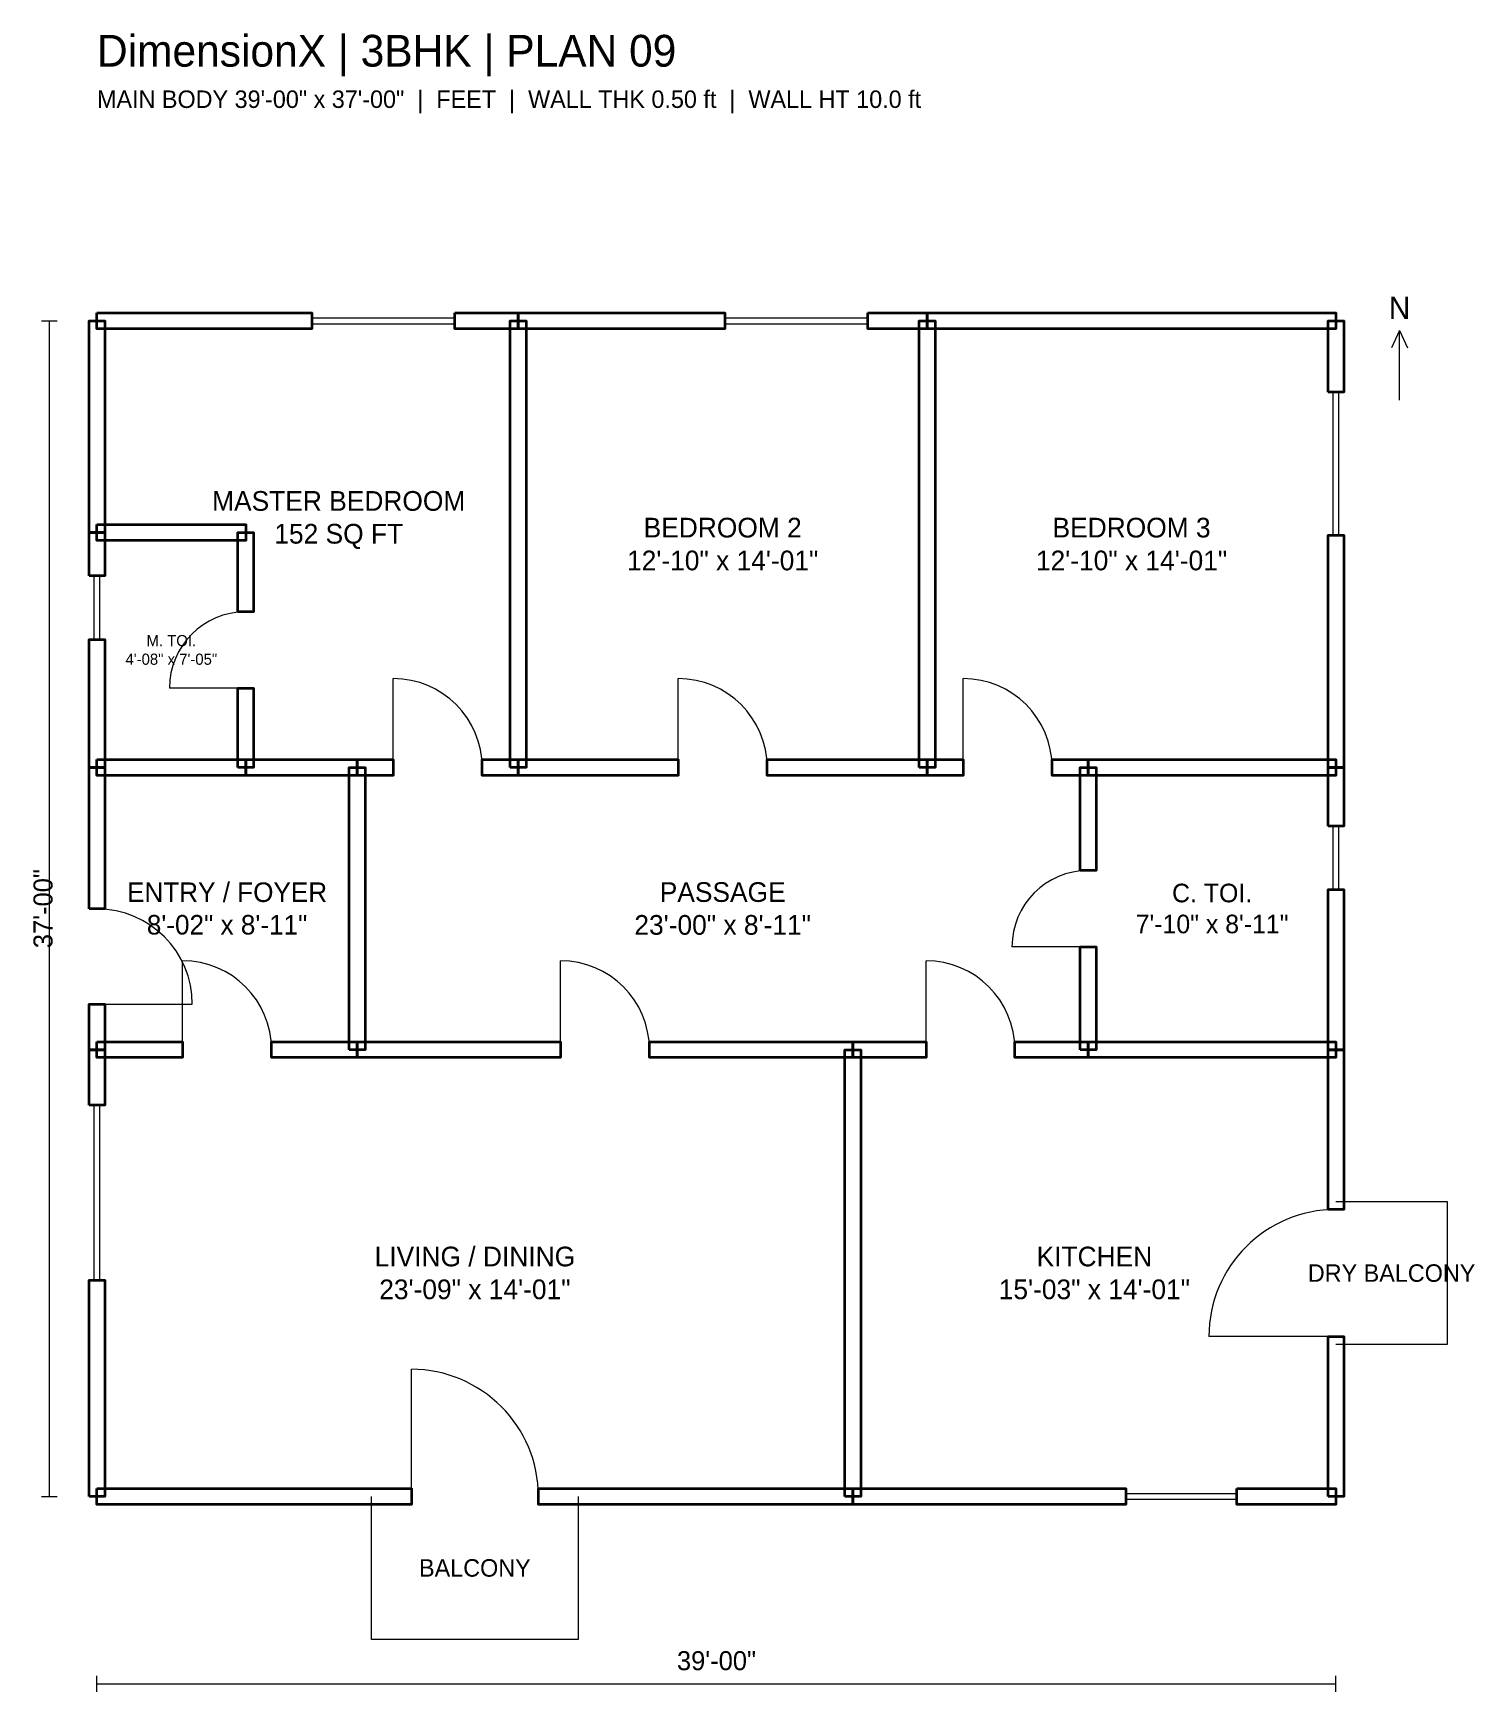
# Model space of a CAD drawing. Header units: feet. Extents: x -2 to 43.4, y -6.2 to 46.1.
import ezdxf
from ezdxf.enums import TextEntityAlignment as Align

# ---------------------------------------------------------------- set-up
doc = ezdxf.new("R2010")
doc.units = ezdxf.units.FT
doc.header["$MEASUREMENT"] = 0
for name, color, linetype, lineweight in [('DX_DIMENSION', 8, 'CONTINUOUS', 9), ('DX_DOOR_SYMBOL', 1, 'CONTINUOUS', 18), ('DX_RAILING', 3, 'CONTINUOUS', 13), ('DX_ROOM_LABEL', 7, 'CONTINUOUS', 13), ('DX_TITLE', 7, 'CONTINUOUS', 18), ('DX_WALL_FACE', 7, 'CONTINUOUS', 35), ('DX_WINDOW_SYMBOL', 4, 'CONTINUOUS', 18)]:
    doc.layers.add(name, color=color, linetype=linetype, lineweight=lineweight)

msp = doc.modelspace()

# ---------------------------------------------------------------- linework, layer by layer
at = {"layer": 'DX_DIMENSION'}
for p, q in [((-1.75, 37), (-1.25, 37)), ((-1.5, 0), (-1.5, 37)), ((41, 36.7), (40.75, 36.15)), ((41, 34.5), (41, 36.7)), ((41, 36.7), (41.25, 36.15)), ((-1.75, 0), (-1.25, 0)), ((0, -6.15), (0, -5.65)), ((39, -6.15), (39, -5.65)), ((0, -5.9), (39, -5.9))]:
    msp.add_line(p, q, dxfattribs=at)
at = {"layer": 'DX_DOOR_SYMBOL'}
for p, q in [((9.325, 22.94), (9.325, 25.74)), ((18.295, 22.94), (18.295, 25.74)), ((27.265, 22.94), (27.265, 25.74)), ((4.68, 25.44), (2.28, 25.44)), ((31.2, 17.3), (28.8, 17.3)), ((2.695, 14.06), (2.695, 16.86)), ((14.59, 14.06), (14.59, 16.86)), ((26.095, 14.06), (26.095, 16.86)), ((0, 15.4904), (3, 15.4904)), ((39, 5.03), (35, 5.03)), ((9.895, 0), (9.895, 4))]:
    msp.add_line(p, q, dxfattribs=at)
for centre, radius, start, end in [((4.68, 25.44), 2.4, 90, 180), ((9.325, 22.94), 2.8, 0, 90), ((18.295, 22.94), 2.8, 0, 90), ((27.265, 22.94), 2.8, 0, 90), ((31.2, 17.3), 2.4, 90, 180), ((0, 15.4904), 3, 0, 90), ((2.695, 14.06), 2.8, 0, 90), ((14.59, 14.06), 2.8, 0, 90), ((26.095, 14.06), 2.8, 0, 90), ((39, 5.03), 4, 90, 180), ((9.895, 0), 4, 0, 90)]:
    msp.add_arc(centre, radius, start, end, dxfattribs=at)
at = {"layer": 'DX_RAILING'}
for p, q in [((39, 9.28), (42.5, 9.28)), ((42.5, 9.28), (42.5, 4.78)), ((42.5, 4.78), (39, 4.78)), ((8.645, -4.5), (8.645, 0)), ((15.145, 0), (15.145, -4.5)), ((15.145, -4.5), (8.645, -4.5))]:
    msp.add_line(p, q, dxfattribs=at)
at = {"layer": 'DX_WALL_FACE'}
for points in [[(0, 37.25), (6.7668, 37.25), (6.7668, 36.75), (0, 36.75)], [(11.2668, 37.25), (13.26, 37.25), (13.26, 36.75), (11.2668, 36.75)], [(13.26, 37.25), (19.7616, 37.25), (19.7616, 36.75), (13.26, 36.75)], [(24.2616, 37.25), (26.13, 37.25), (26.13, 36.75), (24.2616, 36.75)], [(26.13, 37.25), (39, 37.25), (39, 36.75), (26.13, 36.75)], [(-0.25, 30.34), (-0.25, 37), (0.25, 37), (0.25, 30.34)], [(13.01, 22.94), (13.01, 37), (13.51, 37), (13.51, 22.94)], [(25.88, 22.94), (25.88, 37), (26.38, 37), (26.38, 22.94)], [(38.75, 34.7508), (38.75, 37), (39.25, 37), (39.25, 34.7508)], [(-0.25, 28.972), (-0.25, 30.34), (0.25, 30.34), (0.25, 28.972)], [(0, 30.59), (4.68, 30.59), (4.68, 30.09), (0, 30.09)], [(4.43, 27.84), (4.43, 30.34), (4.93, 30.34), (4.93, 27.84)], [(38.75, 22.94), (38.75, 30.2508), (39.25, 30.2508), (39.25, 22.94)], [(-0.25, 22.94), (-0.25, 26.972), (0.25, 26.972), (0.25, 22.94)], [(4.43, 22.94), (4.43, 25.44), (4.93, 25.44), (4.93, 22.94)], [(0, 23.19), (4.68, 23.19), (4.68, 22.69), (0, 22.69)], [(4.68, 23.19), (8.19, 23.19), (8.19, 22.69), (4.68, 22.69)], [(8.19, 23.19), (9.325, 23.19), (9.325, 22.69), (8.19, 22.69)], [(12.125, 23.19), (13.26, 23.19), (13.26, 22.69), (12.125, 22.69)], [(13.26, 23.19), (18.295, 23.19), (18.295, 22.69), (13.26, 22.69)], [(21.095, 23.19), (26.13, 23.19), (26.13, 22.69), (21.095, 22.69)], [(26.13, 23.19), (27.265, 23.19), (27.265, 22.69), (26.13, 22.69)], [(30.065, 23.19), (31.2, 23.19), (31.2, 22.69), (30.065, 22.69)], [(31.2, 23.19), (39, 23.19), (39, 22.69), (31.2, 22.69)], [(-0.25, 18.4904), (-0.25, 22.94), (0.25, 22.94), (0.25, 18.4904)], [(7.94, 14.06), (7.94, 22.94), (8.44, 22.94), (8.44, 14.06)], [(30.95, 19.7), (30.95, 22.94), (31.45, 22.94), (31.45, 19.7)], [(38.75, 21.0984), (38.75, 22.94), (39.25, 22.94), (39.25, 21.0984)], [(38.75, 14.06), (38.75, 19.0984), (39.25, 19.0984), (39.25, 14.06)], [(30.95, 14.06), (30.95, 17.3), (31.45, 17.3), (31.45, 14.06)], [(-0.25, 14.06), (-0.25, 15.4904), (0.25, 15.4904), (0.25, 14.06)], [(0, 14.31), (2.695, 14.31), (2.695, 13.81), (0, 13.81)], [(5.495, 14.31), (8.19, 14.31), (8.19, 13.81), (5.495, 13.81)], [(8.19, 14.31), (14.59, 14.31), (14.59, 13.81), (8.19, 13.81)], [(17.39, 14.31), (23.79, 14.31), (23.79, 13.81), (17.39, 13.81)], [(23.79, 14.31), (26.095, 14.31), (26.095, 13.81), (23.79, 13.81)], [(28.895, 14.31), (31.2, 14.31), (31.2, 13.81), (28.895, 13.81)], [(31.2, 14.31), (39, 14.31), (39, 13.81), (31.2, 13.81)], [(-0.25, 12.3108), (-0.25, 14.06), (0.25, 14.06), (0.25, 12.3108)], [(23.54, 0), (23.54, 14.06), (24.04, 14.06), (24.04, 0)], [(38.75, 9.03), (38.75, 14.06), (39.25, 14.06), (39.25, 9.03)], [(-0.25, 0), (-0.25, 6.8108), (0.25, 6.8108), (0.25, 0)], [(38.75, 0), (38.75, 5.03), (39.25, 5.03), (39.25, 0)], [(0, 0.25), (9.895, 0.25), (9.895, -0.25), (0, -0.25)], [(13.895, 0.25), (23.79, 0.25), (23.79, -0.25), (13.895, -0.25)], [(23.79, 0.25), (32.3828, 0.25), (32.3828, -0.25), (23.79, -0.25)], [(35.8828, 0.25), (39, 0.25), (39, -0.25), (35.8828, -0.25)]]:
    msp.add_lwpolyline(points, close=True, dxfattribs=at)
at = {"layer": 'DX_WINDOW_SYMBOL'}
for p, q in [((6.7668, 36.8), (6.7668, 37.2)), ((6.7668, 37.09), (11.2668, 37.09)), ((11.2668, 36.8), (11.2668, 37.2)), ((19.7616, 36.8), (19.7616, 37.2)), ((19.7616, 37.09), (24.2616, 37.09)), ((24.2616, 36.8), (24.2616, 37.2)), ((6.7668, 36.91), (11.2668, 36.91)), ((19.7616, 36.91), (24.2616, 36.91)), ((39.2, 34.7508), (38.8, 34.7508)), ((38.91, 30.2508), (38.91, 34.7508)), ((39.09, 30.2508), (39.09, 34.7508)), ((39.2, 30.2508), (38.8, 30.2508)), ((0.2, 28.972), (-0.2, 28.972)), ((-0.09, 26.972), (-0.09, 28.972)), ((0.09, 26.972), (0.09, 28.972)), ((0.2, 26.972), (-0.2, 26.972)), ((39.2, 21.0984), (38.8, 21.0984)), ((38.91, 19.0984), (38.91, 21.0984)), ((39.09, 19.0984), (39.09, 21.0984)), ((39.2, 19.0984), (38.8, 19.0984)), ((0.2, 12.3108), (-0.2, 12.3108)), ((-0.09, 6.8108), (-0.09, 12.3108)), ((0.09, 6.8108), (0.09, 12.3108)), ((0.2, 6.8108), (-0.2, 6.8108)), ((32.3828, -0.2), (32.3828, 0.2)), ((32.3828, 0.09), (35.8828, 0.09)), ((35.8828, -0.2), (35.8828, 0.2)), ((32.3828, -0.09), (35.8828, -0.09))]:
    msp.add_line(p, q, dxfattribs=at)

# ---------------------------------------------------------------- texts
at = {"layer": 'DX_DIMENSION'}
msp.add_text('MAIN BODY 39\'-00" x 37\'-00"  |  FEET  |  WALL THK 0.50 ft  |  WALL HT 10.0 ft', height=0.55, dxfattribs=at).set_placement((0, 43.7))
for s, height, p in [('N', 0.7, (41, 36.85)), ('39\'-00"', 0.6, (19.5, -5.65))]:
    msp.add_text(s, height=height, dxfattribs=at).set_placement(p, align=Align.BOTTOM_CENTER)
msp.add_text('37\'-00"', height=0.6, rotation=90, dxfattribs=at).set_placement((-1.7, 18.5), align=Align.MIDDLE_CENTER)
at = {"layer": 'DX_ROOM_LABEL'}
for s, p in [('DRY BALCONY', (40.75, 7.03)), ('BALCONY', (11.895, -2.25))]:
    msp.add_text(s, height=0.55, dxfattribs=at).set_placement(p, align=Align.MIDDLE_CENTER)
at = {"layer": 'DX_ROOM_LABEL', "attachment_point": 5}
for s, insert, char_height, width in [('MASTER BEDROOM\\P152 SQ FT', (7.6087, 30.7297), 0.62, 11.6688), ('BEDROOM 2\\P12\'-10" x 14\'-01"', (19.695, 29.97), 0.62, 11.3256), ('BEDROOM 3\\P12\'-10" x 14\'-01"', (32.565, 29.97), 0.62, 11.3256), ('M. TOI.\\P4\'-08" x 7\'-05"', (2.34, 26.64), 0.351, 4.1184), ('ENTRY / FOYER\\P8\'-02" x 8\'-11"', (4.095, 18.5), 0.61425, 7.2072), ('PASSAGE\\P23\'-00" x 8\'-11"', (19.695, 18.5), 0.62, 20.2488), ('C. TOI.\\P7\'-10" x 8\'-11"', (35.1, 18.5), 0.585, 6.864), ('LIVING / DINING\\P23\'-09" x 14\'-01"', (11.895, 7.03), 0.62, 20.9352), ('KITCHEN\\P15\'-03" x 14\'-01"', (31.395, 7.03), 0.62, 13.3848)]:
    msp.add_mtext(s, dxfattribs=dict(at, insert=insert, char_height=char_height, width=width))
at = {"layer": 'DX_TITLE'}
msp.add_text('DimensionX | 3BHK | PLAN 09', height=1, dxfattribs=at).set_placement((0, 45))

doc.saveas('drawing.dxf')
